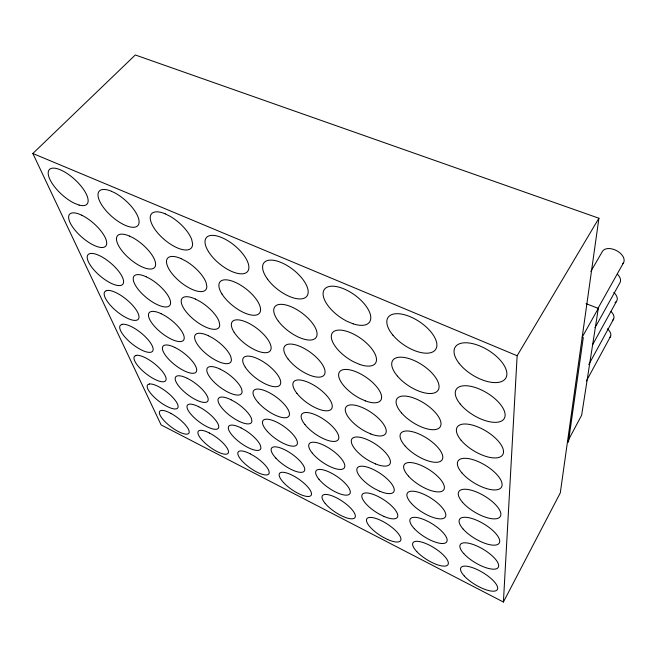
<?xml version="1.0" encoding="UTF-8"?>
<svg xmlns="http://www.w3.org/2000/svg" width="657" height="657" viewBox="0 0 657 657"><rect width="100%" height="100%" fill="white"/><g stroke="black" fill="none" stroke-linecap="round" stroke-linejoin="round"><path stroke-width="0.99" d="M503.41 602.026L517.141 355.749L598.921 218.231L135.301 54.974L32.85 153.5L161.105 424.923L503.41 602.026L560.298 492.873L598.921 218.231M598.313 308.388L581.642 415.232L567.484 441.783L568.412 442.194L583.276 337.616L582.192 337.189L598.313 308.388L586.06 303.657M586.43 380.937L610.665 336.187M588.754 364.619L613.605 319.088M592.45 345.04L616.455 301.423M595.004 327.712L620.151 282.395A11.719 7.046 27.1 0 0 617.473 274.224M597.361 309.463L623.674 262.472M590.865 271.382L602.173 251.853A11.99 7.408 27 0 1 617.481 251.138A11.99 7.408 27 0 1 622.466 264.007M32.85 153.5L517.141 355.749M611.084 311.541A11.218 6.406 27.2 0 1 612.505 320.394M613.843 292.455A11.465 6.726 27.1 0 1 615.042 302.614M607.479 328.812A10.972 6.118 27.3 0 1 609.778 337.526M106.245 290.665L104.619 291.93A21.689 7.679 39.5 0 0 126.193 317.676L127.269 318.21A21.689 7.679 39.5 0 0 138.208 313.57A21.689 7.679 39.5 0 0 116.757 293.014L115.657 292.472A21.689 7.679 39.5 0 0 106.245 290.665M121.824 324.394L120.198 325.453A20.687 7.079 38.8 0 0 140.598 349.524L141.625 350.05A20.687 7.079 38.8 0 0 152.44 346.338A20.687 7.079 38.8 0 0 132.032 326.948L130.973 326.422A20.687 7.079 38.8 0 0 121.824 324.394M136.139 355.388L134.521 356.283A19.792 6.545 38.1 0 0 153.853 378.851L154.855 379.368A19.792 6.545 38.1 0 0 165.523 376.461A19.792 6.545 38.1 0 0 146.059 358.122L145.033 357.597A19.792 6.545 38.1 0 0 136.139 355.388M149.336 383.984L147.726 384.723A18.979 6.069 37.6 0 0 166.106 405.952L167.075 406.461A18.979 6.069 37.6 0 0 177.587 404.244A18.979 6.069 37.6 0 0 158.986 386.85L158 386.341A18.979 6.069 37.6 0 0 149.336 383.984M79.103 205.083L74.487 203.317A25.549 9.929 42.6 0 1 49.489 178.49A25.549 9.929 42.6 0 1 60.321 169.785L61.561 170.344A25.549 9.929 42.6 0 1 86.083 193.667A25.549 9.929 42.6 0 1 79.103 205.083M111.485 191.302L109.776 190.612A25.861 10.537 41.7 0 0 105.391 209.928A25.861 10.537 41.7 0 0 138.389 224.834A25.861 10.537 41.7 0 0 114.983 192.969L111.485 191.302M353.17 323.844L347.134 321.347A27.865 13.255 36 0 1 325.256 288.415A27.865 13.255 36 0 1 365.128 304.881A27.865 13.255 36 0 1 353.17 323.844M129.651 236.15L128.008 235.461A24.399 9.609 40.5 0 0 123.229 252.345A24.399 9.609 40.5 0 0 154.847 267.112A24.399 9.609 40.5 0 0 133.001 237.793L129.651 236.15M359.675 364.43L353.934 361.958A26.362 11.867 35.2 0 1 333.378 331.801A26.362 11.867 35.2 0 1 371.221 348.07A26.362 11.867 35.2 0 1 359.675 364.43M146.092 276.745L144.515 276.055A23.126 8.787 39.5 0 0 139.432 290.87A23.126 8.787 39.5 0 0 169.777 305.456A23.126 8.787 39.5 0 0 149.303 278.354L146.092 276.745M365.522 400.942L360.052 398.512A25.04 10.676 34.5 0 1 340.679 370.729A25.04 10.676 34.5 0 1 376.675 386.759A25.04 10.676 34.5 0 1 365.522 400.942M161.039 313.66L159.528 312.978A22.001 8.056 38.7 0 0 154.206 326.012A22.001 8.056 38.7 0 0 183.385 340.383A22.001 8.056 38.7 0 0 164.127 315.245L161.039 313.66M370.803 433.965L365.588 431.567A23.849 9.65 34 0 1 347.266 405.87A23.849 9.65 34 0 1 381.594 421.622A23.849 9.65 34 0 1 370.803 433.965M81.747 215.217L80.565 214.667A24.087 9.091 41.4 0 0 75.604 230.862A24.087 9.091 41.4 0 0 106.393 245.028A24.087 9.091 41.4 0 0 81.747 215.217M165.203 213.853L164.743 213.64A26.231 11.177 40.7 0 0 150.749 221.154A26.231 11.177 40.7 0 0 174.048 246.285A26.231 11.177 40.7 0 0 192.583 243.681L191.704 239.542A26.231 11.177 40.7 0 0 170.286 216.399L165.203 213.853M174.696 347.381L173.243 346.699A20.991 7.408 38 0 0 167.74 358.196A20.991 7.408 38 0 0 195.827 372.347A20.991 7.408 38 0 0 177.661 348.924L174.696 347.381M375.607 463.965L370.622 461.616A22.781 8.763 33.6 0 1 353.244 437.734A22.781 8.763 33.6 0 1 386.053 453.199A22.781 8.763 33.6 0 1 375.607 463.965M181.069 258.628L180.626 258.415A24.769 10.151 39.5 0 0 166.919 264.426A24.769 10.151 39.5 0 0 188.871 287.774A24.769 10.151 39.5 0 0 206.832 286.296L206.068 282.584A24.769 10.151 39.5 0 0 185.915 261.116L181.069 258.628M187.22 378.292L185.816 377.619A20.088 6.825 37.3 0 0 180.182 387.786A20.088 6.825 37.3 0 0 207.259 401.698A20.088 6.825 37.3 0 0 190.07 379.812L187.22 378.292M380.001 491.354L375.213 489.046A21.804 7.991 33.4 0 1 358.689 466.774A21.804 7.991 33.4 0 1 390.102 481.934A21.804 7.991 33.4 0 1 380.001 491.354M198.743 406.74L197.387 406.083A19.267 6.307 36.8 0 0 191.663 415.084A19.267 6.307 36.8 0 0 217.796 428.75A19.267 6.307 36.8 0 0 201.494 408.227L198.743 406.74M195.384 299.058L194.965 298.845A23.488 9.239 38.5 0 0 181.562 303.6A23.488 9.239 38.5 0 0 202.315 325.379A23.488 9.239 38.5 0 0 219.717 324.829L219.06 321.487A23.488 9.239 38.5 0 0 200.015 301.481L195.384 299.058M384.017 516.459L379.426 514.193A20.917 7.309 33.1 0 1 363.674 493.341A20.917 7.309 33.1 0 1 393.814 508.19A20.917 7.309 33.1 0 1 384.017 516.459M209.378 433.012L208.064 432.355A18.519 5.847 36.4 0 0 202.282 440.338A18.519 5.847 36.4 0 0 227.536 453.757A18.519 5.847 36.4 0 0 212.03 434.466L209.378 433.012M208.376 335.743L207.973 335.538A22.354 8.442 37.7 0 0 194.883 339.234A22.354 8.442 37.7 0 0 214.552 359.625A22.354 8.442 37.7 0 0 231.428 359.847L230.853 356.825A22.354 8.442 37.7 0 0 212.819 338.109L208.376 335.743M387.712 539.537L383.302 537.319A20.104 6.718 33 0 1 368.248 517.732A20.104 6.718 33 0 1 397.206 532.285A20.104 6.718 33 0 1 387.712 539.537M220.226 369.177L219.832 368.979A21.344 7.736 37 0 0 207.045 371.78A21.344 7.736 37 0 0 225.745 390.94A21.344 7.736 37 0 0 242.113 391.802L241.612 389.059A21.344 7.736 37 0 0 224.48 371.484L220.226 369.177M231.067 399.785L230.689 399.587A20.433 7.112 36.5 0 0 218.206 401.624A20.433 7.112 36.5 0 0 236.019 419.683A20.433 7.112 36.5 0 0 251.902 421.088L251.467 418.583A20.433 7.112 36.5 0 0 235.157 402.035L231.067 399.785M170.943 413.417L169.982 412.908A18.24 5.634 37.1 0 0 163.807 420.398A18.24 5.634 37.1 0 0 188.658 433.472A18.24 5.634 37.1 0 0 170.943 413.417M241.02 427.896L240.659 427.707A19.603 6.562 36 0 0 228.472 429.095A19.603 6.562 36 0 0 245.488 446.16A19.603 6.562 36 0 0 260.911 448.017L260.525 445.725A19.603 6.562 36 0 0 244.962 430.097L241.02 427.896M250.202 453.823L249.857 453.634A18.848 6.061 35.6 0 0 237.949 454.463A18.848 6.061 35.6 0 0 254.234 470.634A18.848 6.061 35.6 0 0 269.222 472.868L268.885 470.757A18.848 6.061 35.6 0 0 254.004 455.966L250.202 453.823M221.935 293.95A25.204 10.709 38.3 0 0 258.07 314.366A25.204 10.709 38.3 0 0 239.164 284.284A25.204 10.709 38.3 0 0 221.935 293.95M401.526 412.916A25.763 11.153 32.9 0 0 439.779 427.411A25.763 11.153 32.9 0 0 414.386 398.265A25.763 11.153 32.9 0 0 401.526 412.916M267.588 279.225A27.208 12.549 37.9 0 0 306.655 296.471A27.208 12.549 37.9 0 0 281.91 262.849A27.208 12.549 37.9 0 0 267.588 279.225M397.46 376.149A27.134 12.45 33.3 0 0 437.767 390.669A27.134 12.45 33.3 0 0 410.954 359.231A27.134 12.45 33.3 0 0 397.46 376.149M296.915 393.329A23.266 9.247 35.4 0 0 330.775 409.64A23.266 9.247 35.4 0 0 310.022 383.138A23.266 9.247 35.4 0 0 296.915 393.329M459.259 363.543A29.672 14.676 31.5 0 0 504.724 379.491A29.672 14.676 31.5 0 0 477.335 345.007A29.672 14.676 31.5 0 0 459.259 363.543M392.927 335.16A28.67 13.969 33.9 0 0 435.525 349.614A28.67 13.969 33.9 0 0 407.11 315.541A28.67 13.969 33.9 0 0 392.927 335.16M464.294 576.017A21.262 7.137 31 0 0 496.24 590.594A21.262 7.137 31 0 0 476.76 569.364A21.262 7.137 31 0 0 464.294 576.017M460.228 404.03A28.07 13.017 31.2 0 0 503.098 419.922A28.07 13.017 31.2 0 0 477.212 388.18A28.07 13.017 31.2 0 0 460.228 404.03M90.461 265.436A22.814 8.344 40.4 0 0 121.874 285.023A22.814 8.344 40.4 0 0 103.888 258.061A22.814 8.344 40.4 0 0 90.461 265.436M278.371 321.191A25.73 11.284 36.8 0 0 315.532 338.15A25.73 11.284 36.8 0 0 292.283 307.238A25.73 11.284 36.8 0 0 278.371 321.191M463.193 529.123A23.118 8.557 30.9 0 0 498.105 544.234A23.118 8.557 30.9 0 0 476.867 520.319A23.118 8.557 30.9 0 0 463.193 529.123M411.537 503.574A22.412 8.278 32.2 0 0 444.715 517.675A22.412 8.278 32.2 0 0 422.812 493.834A22.412 8.278 32.2 0 0 411.537 503.574M416.842 551.658A20.646 6.931 32 0 0 447.327 565.349A20.646 6.931 32 0 0 427.255 544.144A20.646 6.931 32 0 0 416.842 551.658M208.384 251.475A26.674 11.851 39.4 0 0 246.359 272.614A26.674 11.851 39.4 0 0 226.107 239.715A26.674 11.851 39.4 0 0 208.384 251.475M405.197 446.095A24.539 10.052 32.5 0 0 441.586 460.491A24.539 10.052 32.5 0 0 417.474 433.349A24.539 10.052 32.5 0 0 405.197 446.095M283.61 482.624A19.209 6.283 34.8 0 0 310.843 495.641A19.209 6.283 34.8 0 0 291.503 474.88A19.209 6.283 34.8 0 0 283.61 482.624M245.291 367.197A22.773 8.845 36.6 0 0 278.248 386.275A22.773 8.845 36.6 0 0 261.568 360.75A22.773 8.845 36.6 0 0 245.291 367.197M462.561 502.318A24.178 9.428 30.9 0 0 499.172 517.683A24.178 9.428 30.9 0 0 476.941 492.175A24.178 9.428 30.9 0 0 462.561 502.318M408.514 476.177A23.422 9.099 32.3 0 0 443.229 490.442A23.422 9.099 32.3 0 0 420.266 465.049A23.422 9.099 32.3 0 0 408.514 476.177M288.103 359.034A24.432 10.192 36 0 0 323.531 375.673A24.432 10.192 36 0 0 301.604 347.118A24.432 10.192 36 0 0 288.103 359.034M234.179 332.343A23.923 9.707 37.4 0 0 268.647 352.062A23.923 9.707 37.4 0 0 250.925 324.418A23.923 9.707 37.4 0 0 234.179 332.343M461.091 440.247A26.633 11.629 31.1 0 0 501.644 456.007A26.633 11.629 31.1 0 0 477.105 426.639A26.633 11.629 31.1 0 0 461.091 440.247M461.863 472.835A25.344 10.446 31 0 0 500.347 488.414A25.344 10.446 31 0 0 477.015 461.099A25.344 10.446 31 0 0 461.863 472.835M304.938 424.562A22.223 8.418 34.9 0 0 337.353 440.535A22.223 8.418 34.9 0 0 317.668 415.832A22.223 8.418 34.9 0 0 304.938 424.562M258.316 402.675A21.747 8.081 36 0 0 288.817 416.21A21.747 8.081 36 0 0 266.553 391.367A21.747 8.081 36 0 0 258.316 402.675M312.28 453.108A21.279 7.695 34.5 0 0 343.365 468.745A21.279 7.695 34.5 0 0 324.632 445.635A21.279 7.695 34.5 0 0 312.28 453.108M267.456 431.559A20.827 7.408 35.5 0 0 296.783 444.937A20.827 7.408 35.5 0 0 275.587 421.605A20.827 7.408 35.5 0 0 267.456 431.559M319.015 479.323A20.416 7.063 34.2 0 0 348.883 494.614A20.416 7.063 34.2 0 0 331.021 472.925A20.416 7.063 34.2 0 0 319.015 479.323M275.858 458.118A19.981 6.808 35.1 0 0 304.101 471.324A19.981 6.808 35.1 0 0 283.873 449.347A19.981 6.808 35.1 0 0 275.858 458.118M463.768 553.588A22.149 7.802 30.9 0 0 497.127 568.445A22.149 7.802 30.9 0 0 476.81 545.942A22.149 7.802 30.9 0 0 463.768 553.588M414.304 528.647A21.492 7.555 32.1 0 0 446.078 542.542A21.492 7.555 32.1 0 0 425.128 520.089A21.492 7.555 32.1 0 0 414.304 528.647M325.215 503.459A19.628 6.504 33.9 0 0 353.951 518.414A19.628 6.504 33.9 0 0 336.885 497.998A19.628 6.504 33.9 0 0 325.215 503.459"/></g></svg>
